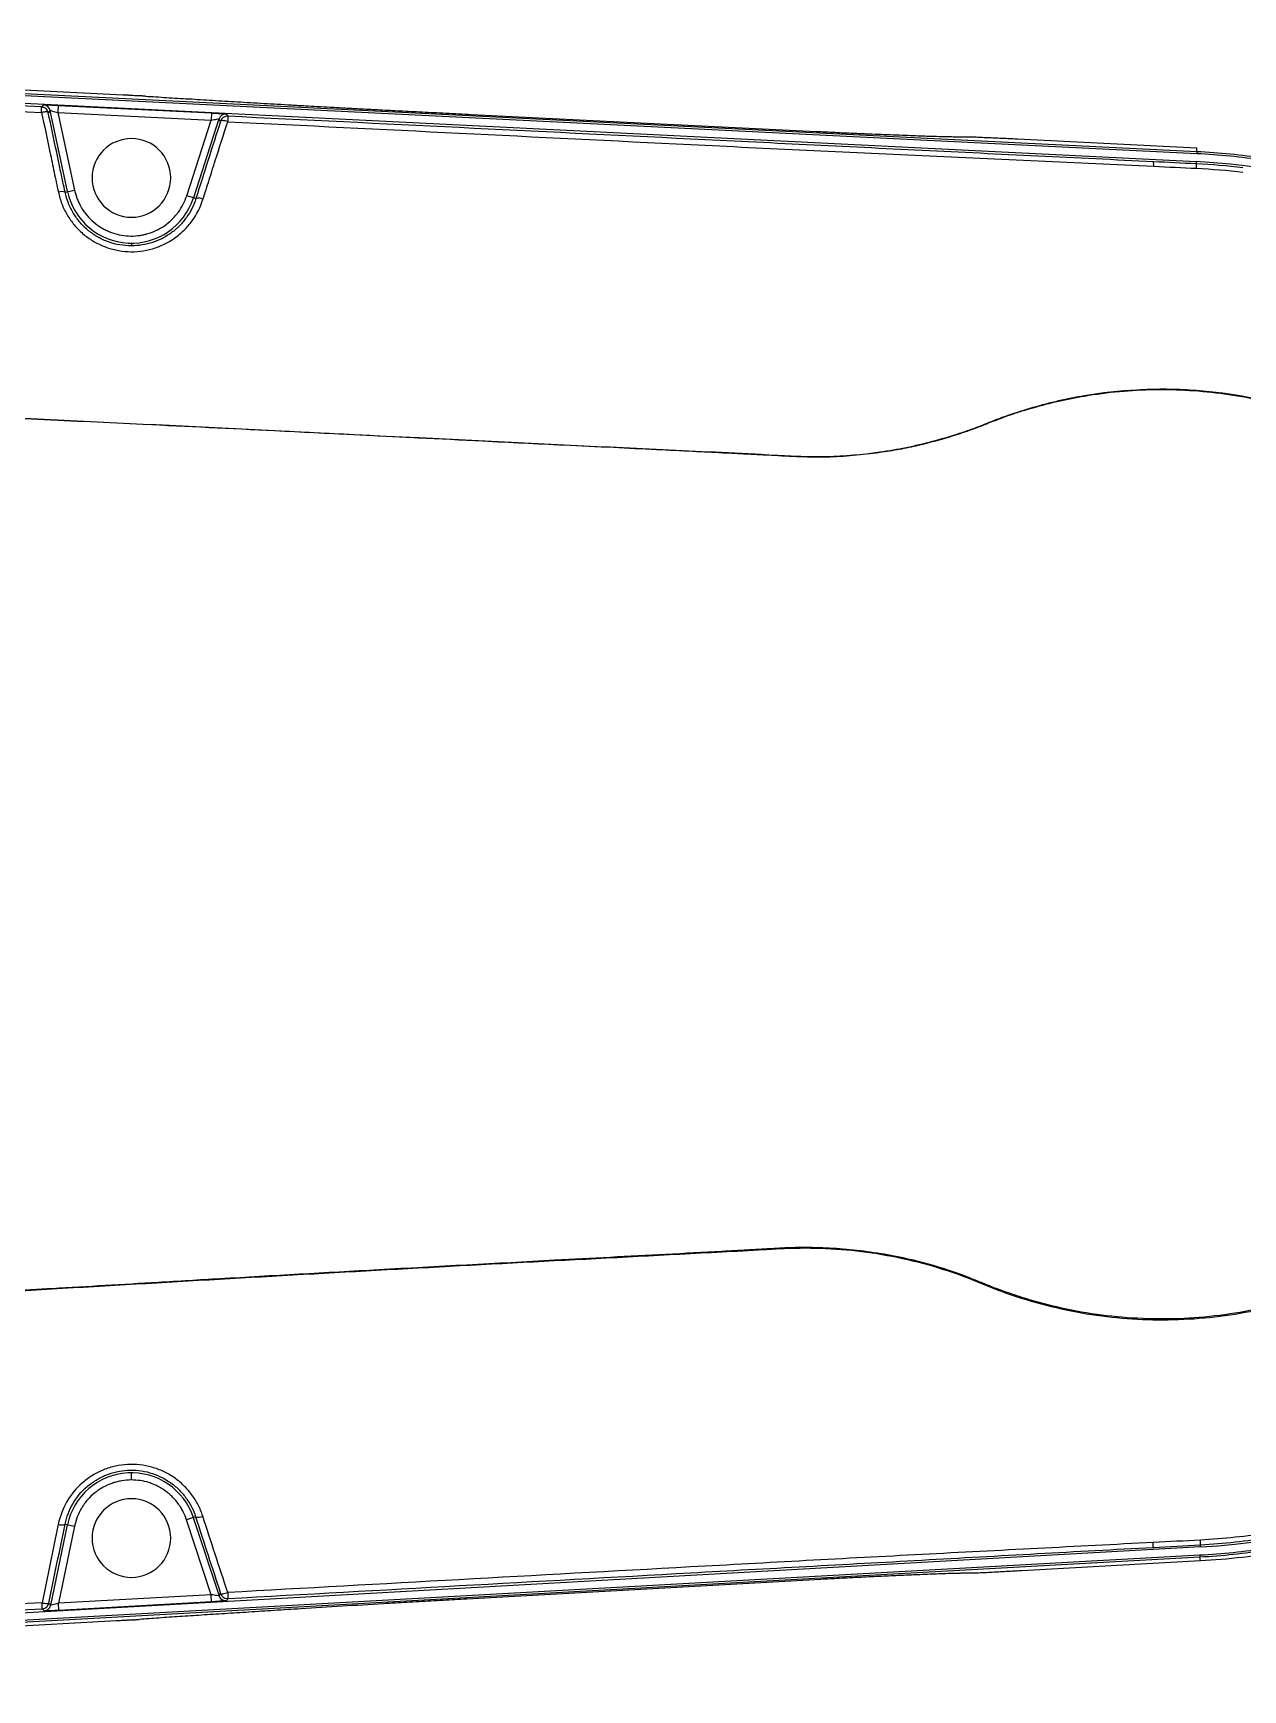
# Model space of a CAD drawing. Header units: millimetres. Extents: x -193 to 542, y 0 to 978.
# Drawn here: x 372.1 to 456.7, y 830.7 to 946.5 of the extents above; entities that cross this region are included whole.
import ezdxf

# ---------------------------------------------------------------- set-up
doc = ezdxf.new("R2010")
doc.units = ezdxf.units.MM

msp = doc.modelspace()

# ---------------------------------------------------------------- linework, layer by layer
at = {"color": 7, "linetype": 'Continuous', "lineweight": 25}
for p, q in [((291.04, 946.52), (378.41, 942.21)), ((453.45, 938.23), (291.16, 946.23)), ((453.45, 938.09), (291.16, 946.1)), ((291.79, 945.62), (453.41, 937.54)), ((372.72, 941.36), (372.85, 941.51)), ((372.85, 941.51), (372.85, 941.51)), ((372.99, 941.26), (372.98, 941.27)), ((373.31, 941.11), (373.18, 940.96)), ((374.53, 935.44), (373.31, 941.11)), ((373.88, 941.47), (373.85, 940.97)), ((373.85, 940.97), (375.02, 935.55)), ((373.85, 940.97), (384.56, 940.44)), ((373.88, 941.47), (384.58, 940.94)), ((384.58, 940.94), (384.56, 940.44)), ((385.61, 940.87), (385.72, 940.71)), ((402.74, 940.84), (426.87, 939.65)), ((382.86, 935.15), (384.56, 940.44)), ((385.11, 940.52), (383.33, 935)), ((385.22, 940.37), (385.11, 940.52)), ((440.92, 939.13), (453.45, 938.51)), ((453.45, 938.23), (453.45, 938.51)), ((453.41, 937.54), (453.41, 937.38)), ((374.36, 935.4), (375.02, 935.55)), ((383.5, 934.95), (382.86, 935.15)), ((378.99, 931.84), (378.99, 931.65)), ((378.99, 845.36), (378.99, 845.86)), ((373.35, 836.6), (374.53, 842.23)), ((374.36, 842.27), (375.02, 842.13)), ((383.48, 842.78), (382.85, 842.57)), ((384.57, 837.34), (382.85, 842.57)), ((383.32, 842.73), (385.12, 837.26)), ((375.02, 842.13), (373.89, 836.74)), ((291.16, 831.11), (453.67, 840.12)), ((291.17, 830.98), (453.67, 839.98)), ((453.71, 840.68), (291.8, 831.59)), ((453.7, 839.7), (453.67, 839.98)), ((453.71, 840.68), (453.7, 840.83)), ((453.7, 839.7), (441.23, 839.01)), ((427.18, 838.41), (402.44, 837.03)), ((373.08, 836.49), (373.09, 836.5)), ((373.22, 836.75), (373.35, 836.6)), ((384.57, 837.34), (373.89, 836.74)), ((373.92, 836.24), (373.89, 836.74)), ((384.6, 836.84), (373.92, 836.24)), ((384.6, 836.84), (384.57, 837.34)), ((385.12, 837.26), (385.23, 837.41)), ((385.63, 836.92), (385.62, 836.91)), ((385.73, 837.07), (385.63, 836.92)), ((385.68, 837.07), (385.73, 837.07)), ((377.96, 835.5), (291.05, 830.68)), ((372.89, 836.2), (372.76, 836.35))]:
    msp.add_line(p, q, dxfattribs=at)
at = {"color": 7, "linetype": 'Continuous', "lineweight": 25, "flags": 128}
for points in [[(372.82, 941.34), (372.8, 941.35), (372.72, 941.36)], [(373.19, 836.64), (373.2, 836.67), (373.22, 836.75)]]:
    msp.add_lwpolyline(points, dxfattribs=at)
at = {"color": 7, "linetype": 'Continuous', "lineweight": 25}
for centre, radius, start, end in [((372.82, 941.01), 0.5, 12.1518, 87.1221), ((372.82, 941.01), 0.5, 12.094, 87.0218), ((372.69, 940.86), 0.5, 12.1516, 53.4982), ((385.59, 940.37), 0.5, 87.1518, 162.1221), ((385.7, 940.21), 0.5, 87.1518, 162.1221), ((378.99, 936.4), 2.75, 90, 270), ((378.99, 936.4), 2.75, 270, 90), ((449.36, 937.32), 1.08, 354.2541, 11.0442), ((450.99, 889.1), 48.5, 273.2129, 87.1369), ((452.45, 937.17), 0.981, 354.0587, 12.2643), ((374.12, 934.76), 0.682, 70.0629, 110.4261), ((378.99, 936.4), 4.56, 192.1369, 342.1369), ((383.68, 934.29), 0.687, 63.0622, 105.5486), ((378.99, 841.3), 4.56, 18.2129, 168.2129), ((378.99, 841.3), 2.75, 90, 270), ((378.99, 841.3), 2.75, 270, 90), ((374.12, 842.93), 0.706, 250.1295, 289.1053), ((383.65, 843.47), 0.717, 256.3515, 296.9971), ((449.23, 840.86), 1.18, 349.8308, 6.1278), ((452.65, 841.04), 1.07, 348.6164, 6.3254), ((372.73, 836.85), 0.5, 273.2276, 314.4737), ((372.86, 836.7), 0.5, 273.2277, 348.1981), ((385.6, 837.41), 0.5, 198.2277, 273.1981), ((385.6, 837.41), 0.5, 198.17, 273.0978), ((385.7, 837.57), 0.5, 198.2279, 267.7799)]:
    msp.add_arc(centre, radius, start, end, dxfattribs=at)
for points in [[(307.8, 944.24), (329.43, 943.16), (351.07, 942.07), (372.71, 940.98)], [(372.72, 941.36), (351.08, 942.43), (329.44, 943.51), (307.81, 944.58)], [(373.31, 941.11), (373.31, 941.11), (373.31, 941.11), (373.31, 941.11)], [(453.41, 937.38), (452.41, 937.43), (451.42, 937.48), (450.42, 937.53)], [(450.44, 937.21), (451.43, 937.17), (452.43, 937.12), (453.42, 937.07)], [(456.67, 937.11), (455.59, 937.24), (454.5, 937.33), (453.41, 937.38)], [(453.45, 938.23), (453.45, 938.22), (453.45, 938.18), (453.45, 938.09)], [(453.42, 937.07), (454.51, 937.02), (455.59, 936.93), (456.67, 936.81)], [(373.88, 842.27), (373.51, 840.43), (373.13, 838.6), (372.75, 836.77)], [(373.22, 836.75), (373.6, 838.59), (373.98, 840.43), (374.36, 842.27)], [(383.48, 842.78), (384.06, 840.99), (384.64, 839.21), (385.23, 837.41)], [(385.72, 837.49), (385.14, 839.27), (384.56, 841.05), (383.98, 842.84)], [(453.71, 841.16), (452.61, 841.1), (451.51, 841.04), (450.41, 840.99)], [(450.4, 840.65), (451.5, 840.71), (452.6, 840.77), (453.7, 840.83)], [(453.67, 840.12), (453.67, 840.03), (453.67, 839.99), (453.67, 839.98)], [(372.75, 836.77), (351.1, 835.55), (329.45, 834.33), (307.8, 833.11)], [(385.12, 837.26), (385.12, 837.26), (385.12, 837.26), (385.12, 837.26)], [(307.81, 832.73), (329.46, 833.93), (351.11, 835.14), (372.76, 836.35)]]:
    msp.add_open_spline(points, degree=3, dxfattribs=at)
for points, knots in [([(378.41, 942.21), (378.45, 942.21), (378.54, 942.21), (378.66, 942.2), (378.77, 942.2), (378.86, 942.19), (378.93, 942.19), (379.05, 942.18), (379.2, 942.17), (379.38, 942.16), (379.48, 942.15), (379.53, 942.15)], [0, 0, 0, 0, 0.114314, 0.216177, 0.305589, 0.382549, 0.44706, 0.499125, 0.685771, 0.852581, 1, 1, 1, 1]), ([(379.98, 942.11), (379.94, 942.12), (379.86, 942.12), (379.74, 942.13), (379.63, 942.14), (379.56, 942.14), (379.53, 942.15)], [0, 0, 0, 0, 0.262217, 0.5150824, 0.7603647, 1, 1, 1, 1]), ([(379.98, 942.11), (380.22, 942.1), (380.71, 942.07), (381.46, 942.02), (382.22, 941.97), (383.01, 941.93), (383.83, 941.88), (384.67, 941.83), (385.53, 941.77), (386.41, 941.72), (387.32, 941.67), (388.25, 941.61), (389.21, 941.56), (390.18, 941.5), (391.11, 941.45), (392.01, 941.4), (392.93, 941.35), (393.97, 941.29), (395.13, 941.23), (396.41, 941.16), (397.82, 941.09), (399.35, 941.01), (401.01, 940.93), (402.15, 940.87), (402.74, 940.84)], [0, 0, 0, 0, 0.033022, 0.066941, 0.101757, 0.137471, 0.174082, 0.211592, 0.250001, 0.289309, 0.329516, 0.370623, 0.41263, 0.455538, 0.499345, 0.534026, 0.573944, 0.619098, 0.669489, 0.725118, 0.785983, 0.852085, 0.923424, 1, 1, 1, 1]), ([(372.71, 940.98), (372.72, 941.08), (372.72, 941.18), (372.72, 941.32), (372.72, 941.35), (372.72, 941.36)], [0, 0, 0, 0, 0.5, 0.5, 1, 1, 1, 1]), ([(372.99, 941.26), (372.97, 941.27), (372.92, 941.31), (372.82, 941.34), (372.75, 941.34), (372.71, 941.34)], [0, 0, 0, 0, 0.212248, 0.620625, 1, 1, 1, 1]), ([(373.18, 940.96), (373.18, 940.98), (373.17, 940.99), (373.12, 941.01), (373.08, 941.01), (372.99, 941.02), (372.94, 941.01), (372.83, 941), (372.77, 940.99), (372.71, 940.98)], [0, 0, 0, 0, 0.25, 0.25, 0.5, 0.5, 0.75, 0.75, 1, 1, 1, 1]), ([(372.71, 940.98), (372.91, 940.06), (373.1, 939.13), (373.4, 937.73), (373.49, 937.26), (373.69, 936.33), (373.79, 935.87), (373.89, 935.4)], [0, 0, 0, 0, 0.5, 0.5, 0.75, 0.75, 1, 1, 1, 1]), ([(372.85, 941.51), (372.85, 941.51), (372.87, 941.51), (372.9, 941.51), (372.92, 941.51), (372.93, 941.51), (373, 941.51), (373.08, 941.51), (373.22, 941.5), (373.3, 941.5), (373.4, 941.5), (373.45, 941.49), (373.48, 941.49), (373.5, 941.49), (373.63, 941.49), (373.75, 941.48), (373.88, 941.47)], [0, 0, 0, 0, 0.125, 0.1875, 0.1875, 0.25, 0.25, 0.5, 0.5, 0.625, 0.6875, 0.71875, 0.71875, 0.75, 0.75, 1, 1, 1, 1]), ([(374.36, 935.4), (374.26, 935.87), (374.16, 936.33), (373.96, 937.26), (373.87, 937.73), (373.57, 939.12), (373.38, 940.04), (373.18, 940.96)], [0, 0, 0, 0, 0.25, 0.25, 0.5, 0.5, 1, 1, 1, 1]), ([(373.31, 941.11), (373.32, 941.12), (373.38, 941.1), (373.58, 941.05), (373.72, 941.01), (373.85, 940.97)], [0, 0, 0, 0, 0.5, 0.5, 1, 1, 1, 1]), ([(384.58, 940.94), (384.65, 940.93), (384.74, 940.93), (384.84, 940.92), (384.9, 940.92), (384.93, 940.92), (385.09, 940.91), (385.21, 940.9), (385.36, 940.89), (385.42, 940.89), (385.48, 940.88), (385.51, 940.88), (385.52, 940.88), (385.53, 940.88), (385.59, 940.87), (385.61, 940.87), (385.61, 940.87)], [0, 0, 0, 0, 0.125, 0.1875, 0.1875, 0.25, 0.25, 0.5, 0.5, 0.625, 0.6875, 0.71875, 0.71875, 0.75, 0.75, 1, 1, 1, 1]), ([(450.42, 937.53), (447.73, 937.66), (445.04, 937.79), (439.65, 938.05), (436.95, 938.19), (428.87, 938.58), (423.48, 938.85), (407.3, 939.65), (396.51, 940.18), (385.72, 940.71)], [0, 0, 0, 0, 0.125, 0.125, 0.25, 0.25, 0.5, 0.5, 1, 1, 1, 1]), ([(385.72, 940.71), (385.72, 940.71), (385.73, 940.67), (385.72, 940.53), (385.72, 940.43), (385.72, 940.33)], [0, 0, 0, 0, 0.5, 0.5, 1, 1, 1, 1]), ([(385.22, 940.37), (384.94, 939.47), (384.65, 938.57), (384.07, 936.76), (383.79, 935.85), (383.5, 934.95)], [0, 0, 0, 0, 0.5, 0.5, 1, 1, 1, 1]), ([(383.99, 934.9), (384.14, 935.35), (384.28, 935.8), (384.57, 936.71), (384.71, 937.16), (385.14, 938.52), (385.43, 939.43), (385.72, 940.33)], [0, 0, 0, 0, 0.25, 0.25, 0.5, 0.5, 1, 1, 1, 1]), ([(384.56, 940.44), (384.7, 940.46), (384.85, 940.49), (385.05, 940.52), (385.11, 940.53), (385.11, 940.52)], [0, 0, 0, 0, 0.5, 0.5, 1, 1, 1, 1]), ([(385.72, 940.33), (385.66, 940.35), (385.6, 940.37), (385.49, 940.39), (385.43, 940.4), (385.33, 940.41), (385.29, 940.4), (385.24, 940.39), (385.23, 940.38), (385.22, 940.37)], [0, 0, 0, 0, 0.25, 0.25, 0.5, 0.5, 0.75, 0.75, 1, 1, 1, 1]), ([(385.72, 940.33), (396.51, 939.8), (407.3, 939.26), (423.48, 938.47), (428.87, 938.21), (436.96, 937.83), (439.66, 937.71), (445.05, 937.46), (447.74, 937.34), (450.44, 937.21)], [0, 0, 0, 0, 0.5, 0.5, 0.75, 0.75, 0.875, 0.875, 1, 1, 1, 1]), ([(426.87, 939.65), (427.01, 939.64), (427.29, 939.63), (427.72, 939.61), (428.18, 939.59), (428.66, 939.56), (429.17, 939.54), (429.87, 939.51), (430.97, 939.47), (432.16, 939.42), (433.23, 939.38), (433.94, 939.35), (434.56, 939.33), (435.16, 939.31), (435.74, 939.3), (436.22, 939.29), (436.53, 939.28), (436.72, 939.28), (436.89, 939.28), (437.04, 939.28), (437.15, 939.28), (437.21, 939.28), (437.24, 939.28)], [0, 0, 0, 0, 0.03622, 0.074599, 0.115123, 0.157775, 0.202535, 0.249378, 0.344354, 0.497712, 0.573285, 0.640223, 0.69863, 0.748623, 0.816451, 0.873803, 0.898989, 0.922382, 0.944065, 0.964141, 0.982733, 1, 1, 1, 1]), ([(437.24, 939.28), (437.25, 939.28), (437.27, 939.28), (437.3, 939.28), (437.34, 939.28), (437.39, 939.28), (437.45, 939.28), (437.52, 939.28), (437.63, 939.27), (437.8, 939.27), (438.09, 939.26), (438.49, 939.24), (438.95, 939.22), (439.45, 939.2), (439.89, 939.18), (440.39, 939.16), (440.72, 939.14), (440.92, 939.13)], [0, 0, 0, 0, 0.0141478, 0.0293746, 0.0458357, 0.0636525, 0.0829195, 0.1037099, 0.1260808, 0.1836603, 0.2513543, 0.3636346, 0.5011738, 0.6143339, 0.7504566, 0.8401236, 1, 1, 1, 1]), ([(453.67, 839.98), (455.24, 840.07), (456.79, 840.23), (459.86, 840.69), (461.38, 841), (464.39, 841.75), (465.88, 842.19), (468.08, 842.97), (468.81, 843.25), (470.27, 843.84), (470.99, 844.15), (474.53, 845.79), (477.2, 847.36), (480.98, 850.08), (482.2, 851.05), (483.97, 852.6), (484.55, 853.13), (485.67, 854.21), (486.22, 854.77), (488.89, 857.59), (490.79, 860.03), (492.89, 863.32), (493.29, 863.98), (494.07, 865.34), (494.44, 866.04), (495.51, 868.12), (496.15, 869.54), (497.86, 873.87), (498.73, 876.84), (499.46, 880.69), (499.59, 881.47), (499.81, 883.01), (499.9, 883.79), (500.11, 886.11), (500.25, 889.21), (500.1, 892.31), (499.87, 894.63), (499.78, 895.4), (499.56, 896.95), (499.42, 897.73), (498.68, 901.57), (497.79, 904.54), (496.06, 908.86), (495.42, 910.27), (494.34, 912.36), (493.96, 913.05), (493.18, 914.4), (492.77, 915.07), (490.66, 918.34), (488.75, 920.78), (486.07, 923.59), (485.52, 924.14), (484.39, 925.22), (483.81, 925.75), (482.03, 927.29), (480.8, 928.25), (477.01, 930.96), (474.33, 932.51), (470.78, 934.14), (470.06, 934.45), (468.61, 935.03), (467.88, 935.31), (465.67, 936.07), (464.18, 936.51), (461.17, 937.25), (459.65, 937.55), (456.57, 938), (455.02, 938.15), (453.45, 938.23)], [0, 0, 0, 0, 0.03125, 0.03125, 0.0625, 0.0625, 0.09375, 0.09375, 0.109375, 0.109375, 0.125, 0.125, 0.1875, 0.1875, 0.21875, 0.21875, 0.234375, 0.234375, 0.25, 0.25, 0.3125, 0.3125, 0.328125, 0.328125, 0.34375, 0.34375, 0.375, 0.375, 0.4375, 0.4375, 0.453125, 0.453125, 0.46875, 0.46875, 0.5, 0.53125, 0.53125, 0.546875, 0.546875, 0.5625, 0.5625, 0.625, 0.625, 0.65625, 0.65625, 0.671875, 0.671875, 0.6875, 0.6875, 0.75, 0.75, 0.765625, 0.765625, 0.78125, 0.78125, 0.8125, 0.8125, 0.875, 0.875, 0.890625, 0.890625, 0.90625, 0.90625, 0.9375, 0.9375, 0.96875, 0.96875, 1, 1, 1, 1]), ([(453.67, 840.12), (455.23, 840.2), (456.78, 840.36), (459.84, 840.82), (461.35, 841.13), (464.35, 841.87), (465.84, 842.32), (468.04, 843.09), (468.76, 843.37), (470.21, 843.96), (470.93, 844.27), (474.46, 845.91), (477.13, 847.47), (480.9, 850.18), (482.12, 851.15), (483.88, 852.7), (484.46, 853.23), (485.58, 854.31), (486.13, 854.86), (488.79, 857.68), (490.69, 860.11), (492.77, 863.39), (493.18, 864.05), (493.95, 865.41), (494.33, 866.1), (495.39, 868.18), (496.03, 869.59), (497.74, 873.91), (498.6, 876.88), (499.33, 880.71), (499.46, 881.49), (499.68, 883.03), (499.77, 883.8), (499.98, 886.12), (500.12, 889.21), (499.97, 892.3), (499.74, 894.62), (499.65, 895.39), (499.42, 896.93), (499.29, 897.71), (498.55, 901.54), (497.67, 904.5), (495.94, 908.81), (495.3, 910.22), (494.22, 912.3), (493.85, 912.98), (493.06, 914.34), (492.66, 915), (490.56, 918.27), (488.65, 920.69), (485.97, 923.5), (485.42, 924.05), (484.3, 925.12), (483.72, 925.65), (481.95, 927.19), (480.72, 928.15), (476.94, 930.84), (474.27, 932.39), (470.73, 934.02), (470.01, 934.32), (468.56, 934.91), (467.83, 935.18), (465.63, 935.95), (464.14, 936.39), (461.14, 937.12), (459.62, 937.41), (456.56, 937.86), (455.01, 938.02), (453.45, 938.09)], [0, 0, 0, 0, 0.03125, 0.03125, 0.0625, 0.0625, 0.09375, 0.09375, 0.109375, 0.109375, 0.125, 0.125, 0.1875, 0.1875, 0.21875, 0.21875, 0.234375, 0.234375, 0.25, 0.25, 0.3125, 0.3125, 0.328125, 0.328125, 0.34375, 0.34375, 0.375, 0.375, 0.4375, 0.4375, 0.453125, 0.453125, 0.46875, 0.46875, 0.5, 0.53125, 0.53125, 0.546875, 0.546875, 0.5625, 0.5625, 0.625, 0.625, 0.65625, 0.65625, 0.671875, 0.671875, 0.6875, 0.6875, 0.75, 0.75, 0.765625, 0.765625, 0.78125, 0.78125, 0.8125, 0.8125, 0.875, 0.875, 0.890625, 0.890625, 0.90625, 0.90625, 0.9375, 0.9375, 0.96875, 0.96875, 1, 1, 1, 1]), ([(373.89, 935.4), (373.95, 935.12), (374.03, 934.85), (374.23, 934.32), (374.36, 934.06), (374.65, 933.57), (374.82, 933.33), (375.18, 932.89), (375.39, 932.69), (375.82, 932.31), (376.06, 932.14), (376.55, 931.85), (376.81, 931.72), (377.35, 931.5), (377.62, 931.42), (378.18, 931.3), (378.48, 931.26), (379.05, 931.23), (379.34, 931.24), (379.91, 931.31), (380.2, 931.37), (380.75, 931.53), (381.02, 931.64), (381.53, 931.89), (381.78, 932.03), (382.25, 932.36), (382.47, 932.55), (382.87, 932.94), (383.06, 933.16), (383.57, 933.85), (383.82, 934.36), (383.99, 934.9)], [0, 0, 0, 0, 0.0625, 0.0625, 0.125, 0.125, 0.1875, 0.1875, 0.25, 0.25, 0.3125, 0.3125, 0.375, 0.375, 0.4375, 0.4375, 0.5, 0.5, 0.5625, 0.5625, 0.625, 0.625, 0.6875, 0.6875, 0.75, 0.75, 0.8125, 0.8125, 0.875, 0.875, 1, 1, 1, 1]), ([(378.99, 931.65), (378.72, 931.65), (378.45, 931.67), (377.91, 931.76), (377.65, 931.83), (377.15, 932.01), (376.9, 932.13), (376.43, 932.39), (376.21, 932.54), (375.79, 932.88), (375.59, 933.07), (375.24, 933.48), (375.08, 933.69), (374.81, 934.15), (374.69, 934.39), (374.49, 934.89), (374.41, 935.14), (374.36, 935.4)], [0, 0, 0, 0, 0.125, 0.125, 0.25, 0.25, 0.375, 0.375, 0.5, 0.5, 0.625, 0.625, 0.75, 0.75, 0.875, 0.875, 1, 1, 1, 1]), ([(375.02, 935.55), (375.07, 935.33), (375.16, 935.02), (375.31, 934.68), (375.39, 934.51), (375.43, 934.44), (375.46, 934.39), (375.47, 934.37), (375.72, 933.95), (376.01, 933.6), (376.54, 933.16), (376.81, 932.96), (377.16, 932.77), (377.34, 932.69), (377.42, 932.65), (377.48, 932.63), (377.5, 932.62), (377.94, 932.45), (378.35, 932.37), (379.01, 932.33), (379.33, 932.34), (379.7, 932.4), (379.88, 932.44), (379.96, 932.46), (380.02, 932.47), (380.04, 932.48), (380.51, 932.61), (380.92, 932.8), (381.49, 933.19), (381.75, 933.41), (382.02, 933.7), (382.15, 933.85), (382.2, 933.92), (382.24, 933.96), (382.26, 933.99), (382.53, 934.36), (382.72, 934.74), (382.86, 935.15)], [0, 0, 0, 0, 0.0625, 0.09375, 0.109375, 0.117188, 0.117188, 0.125, 0.125, 0.25, 0.25, 0.3125, 0.34375, 0.359375, 0.367188, 0.367188, 0.375, 0.375, 0.5, 0.5, 0.5625, 0.59375, 0.609375, 0.617188, 0.617188, 0.625, 0.625, 0.75, 0.75, 0.8125, 0.84375, 0.859375, 0.867188, 0.867188, 0.875, 0.875, 1, 1, 1, 1]), ([(383.5, 934.95), (383.35, 934.47), (383.13, 934.04), (382.69, 933.43), (382.53, 933.24), (382.19, 932.88), (382, 932.72), (381.6, 932.43), (381.38, 932.29), (380.94, 932.06), (380.71, 931.97), (380.24, 931.81), (379.99, 931.75), (379.49, 931.67), (379.24, 931.65), (378.99, 931.65)], [0, 0, 0, 0, 0.25, 0.25, 0.375, 0.375, 0.5, 0.5, 0.625, 0.625, 0.75, 0.75, 0.875, 0.875, 1, 1, 1, 1]), ([(474.57, 866.67), (475.42, 867.56), (476.22, 868.5), (477.7, 870.46), (478.38, 871.48), (479.32, 873.07), (479.62, 873.61), (480.2, 874.72), (480.46, 875.28), (481.22, 876.97), (481.65, 878.12), (482.39, 880.46), (482.7, 881.65), (483.06, 883.47), (483.16, 884.08), (483.32, 885.31), (483.39, 885.93), (483.53, 887.78), (483.56, 889), (483.47, 891.46), (483.37, 892.68), (483.09, 894.52), (482.98, 895.13), (482.73, 896.35), (482.58, 896.95), (482.1, 898.73), (481.71, 899.9), (480.81, 902.18), (480.3, 903.3), (479.42, 904.94), (479.12, 905.48), (478.47, 906.54), (478.13, 907.05), (477.09, 908.58), (476.33, 909.54), (474.72, 911.39), (473.86, 912.27), (472.5, 913.52), (472.03, 913.92), (471.07, 914.71), (470.58, 915.08), (469.08, 916.16), (468.05, 916.82), (465.91, 918.03), (464.81, 918.57), (463.11, 919.29), (462.53, 919.52), (461.37, 919.94), (460.78, 920.13), (459.01, 920.65), (457.82, 920.92), (455.41, 921.34), (454.19, 921.49), (452.35, 921.6), (451.72, 921.62), (450.49, 921.62), (449.87, 921.6), (448.03, 921.5), (446.81, 921.37), (444.39, 920.96), (443.19, 920.68), (441.41, 920.17), (440.82, 919.99), (439.94, 919.68), (439.64, 919.57), (439.06, 919.35), (438.78, 919.23), (438.2, 919), (437.91, 918.89), (437.32, 918.68), (437.03, 918.58), (436.15, 918.29), (435.55, 918.12), (434.36, 917.8), (433.75, 917.66), (432.53, 917.41), (431.92, 917.3), (430.07, 917.04), (428.84, 916.93), (427, 916.88), (426.38, 916.89), (425.16, 916.93), (424.55, 916.96), (422.71, 917.07), (421.48, 917.13), (419.03, 917.25), (417.81, 917.31), (414.13, 917.48), (411.68, 917.6), (404.32, 917.95), (399.42, 918.2), (389.61, 918.69), (384.71, 918.93), (374.9, 919.41), (370, 919.66), (360.19, 920.14), (355.29, 920.37), (345.48, 920.84), (340.58, 921.08), (330.77, 921.58), (325.87, 921.84), (316.06, 922.36), (311.16, 922.62), (303.81, 923), (301.36, 923.12), (296.46, 923.38), (294.01, 923.5), (291.56, 923.62)], [0, 0, 0, 0, 0.015625, 0.015625, 0.03125, 0.03125, 0.039062, 0.039062, 0.046875, 0.046875, 0.0625, 0.0625, 0.078125, 0.078125, 0.085937, 0.085937, 0.09375, 0.09375, 0.109375, 0.109375, 0.125, 0.125, 0.132812, 0.132812, 0.140625, 0.140625, 0.15625, 0.15625, 0.171875, 0.171875, 0.179687, 0.179687, 0.1875, 0.1875, 0.203125, 0.203125, 0.21875, 0.21875, 0.226562, 0.226562, 0.234375, 0.234375, 0.25, 0.25, 0.265625, 0.265625, 0.273437, 0.273437, 0.28125, 0.28125, 0.296875, 0.296875, 0.3125, 0.3125, 0.320312, 0.320312, 0.328125, 0.328125, 0.34375, 0.34375, 0.359375, 0.359375, 0.367187, 0.367187, 0.371094, 0.371094, 0.375, 0.375, 0.378906, 0.378906, 0.382812, 0.382812, 0.390625, 0.390625, 0.398437, 0.398437, 0.40625, 0.40625, 0.421875, 0.421875, 0.429687, 0.429687, 0.4375, 0.4375, 0.453125, 0.453125, 0.46875, 0.46875, 0.5, 0.5, 0.5625, 0.5625, 0.625, 0.625, 0.6875, 0.6875, 0.75, 0.75, 0.8125, 0.8125, 0.875, 0.875, 0.9375, 0.9375, 0.96875, 0.96875, 1, 1, 1, 1]), ([(474.51, 866.73), (474.64, 866.87), (474.9, 867.15), (475.28, 867.57), (475.65, 868), (476.01, 868.43), (476.37, 868.87), (476.72, 869.32), (477.06, 869.77), (477.39, 870.23), (477.72, 870.69), (478.04, 871.16), (478.35, 871.64), (478.65, 872.13), (479.48, 873.51), (480.7, 875.87), (482.01, 879.33), (482.92, 882.92), (483.42, 886.58), (483.5, 890.27), (483.16, 893.94), (482.4, 897.55), (481.24, 901.06), (479.69, 904.43), (477.76, 907.58), (475.5, 910.49), (472.93, 913.13), (470.07, 915.46), (466.62, 917.67), (462.54, 919.59), (457.82, 920.99), (453.77, 921.53), (450.49, 921.61), (448.03, 921.48), (445.8, 921.18), (443.78, 920.79), (442.29, 920.4), (441.11, 920.05), (440.28, 919.78), (439.41, 919.45), (438.62, 919.14), (437.86, 918.85), (437.22, 918.62), (436.58, 918.41), (435.94, 918.21), (435.29, 918.02), (434.64, 917.85), (433.98, 917.69), (433.31, 917.54), (432.65, 917.41), (431.97, 917.3), (430.91, 917.13), (429.45, 916.97), (427.69, 916.86), (425.85, 916.88), (424.37, 916.96), (423.03, 917.03), (421.83, 917.09), (420.18, 917.17), (418.08, 917.28), (415.53, 917.4), (412.53, 917.55), (408.48, 917.74), (402.43, 918.04), (395.7, 918.38), (387.79, 918.77), (380.43, 919.13), (372.46, 919.51), (365.89, 919.85), (358.53, 920.21), (351.64, 920.53), (344.12, 920.89), (337.23, 921.24), (329.41, 921.64), (320.09, 922.12), (310.1, 922.64), (300.3, 923.15), (294.29, 923.45), (291.56, 923.59)], [0, 0, 0, 0, 0.002411, 0.004819, 0.007226, 0.009631, 0.012036, 0.014441, 0.016847, 0.019255, 0.021665, 0.024079, 0.026496, 0.028918, 0.031346, 0.046984, 0.062637, 0.078317, 0.093938, 0.109558, 0.125111, 0.140645, 0.156393, 0.172038, 0.187704, 0.203277, 0.218878, 0.23449, 0.250165, 0.271063, 0.291718, 0.312612, 0.32301, 0.333421, 0.343905, 0.351731, 0.359557, 0.36351, 0.367443, 0.370613, 0.375348, 0.378209, 0.38107, 0.38393, 0.386791, 0.389655, 0.392523, 0.395397, 0.398276, 0.401164, 0.40406, 0.406967, 0.414871, 0.422679, 0.429461, 0.438282, 0.441478, 0.44658, 0.453589, 0.462505, 0.473328, 0.486057, 0.500694, 0.524855, 0.563107, 0.586491, 0.625522, 0.656734, 0.687935, 0.709263, 0.750348, 0.775661, 0.804905, 0.838076, 0.875174, 0.923572, 0.965179, 1, 1, 1, 1]), ([(500.08, 882.95), (499.63, 879.34), (498.78, 875.81), (496.4, 869.14), (494.87, 865.99), (491.32, 860.25), (489.31, 857.64), (485, 853.03), (482.71, 851.02), (478.04, 847.57), (475.65, 846.13), (470.93, 843.75), (468.6, 842.8), (464.06, 841.32), (461.86, 840.79), (457.64, 840.03), (455.62, 839.8), (453.7, 839.7)], [0, 0, 0, 0, 0.125, 0.125, 0.25, 0.25, 0.375, 0.375, 0.5, 0.5, 0.625, 0.625, 0.75, 0.75, 0.875, 0.875, 1, 1, 1, 1]), ([(291.56, 854.12), (293.34, 854.22), (297.73, 854.47), (305.53, 854.91), (315.95, 855.5), (327.17, 856.13), (339.51, 856.82), (350.71, 857.45), (360.43, 858), (367.6, 858.41), (373.96, 858.79), (379.83, 859.13), (387.44, 859.58), (396.68, 860.1), (407.07, 860.66), (415.06, 861.09), (419.55, 861.32), (421.83, 861.45), (423.13, 861.52), (424, 861.57), (424.73, 861.61), (425.38, 861.63), (426.5, 861.64), (428.03, 861.59), (429.94, 861.42), (432.17, 861.09), (434.68, 860.51), (436.71, 859.85), (438.06, 859.31), (438.65, 859.07), (439.22, 858.84), (439.68, 858.67), (440.46, 858.39), (441.55, 858.03), (443.4, 857.51), (445.74, 857.02), (448.6, 856.69), (451.47, 856.6), (454.34, 856.77), (457.17, 857.19), (459.96, 857.87), (462.69, 858.78), (465.32, 859.93), (467.83, 861.31), (469.68, 862.55), (470.96, 863.51), (471.71, 864.11), (472.44, 864.74), (473.15, 865.38), (473.84, 866.04), (474.28, 866.5), (474.51, 866.73)], [0, 0, 0, 0, 0.028732, 0.070577, 0.125542, 0.196415, 0.251084, 0.324148, 0.376626, 0.407614, 0.439397, 0.479035, 0.502169, 0.561849, 0.627715, 0.669477, 0.690489, 0.699989, 0.706186, 0.711429, 0.714034, 0.71794, 0.721835, 0.732168, 0.74245, 0.752715, 0.76836, 0.783824, 0.786999, 0.791761, 0.794164, 0.796796, 0.799659, 0.807458, 0.815253, 0.830598, 0.845979, 0.861431, 0.87683, 0.892123, 0.907526, 0.923035, 0.938387, 0.953704, 0.969064, 0.974254, 0.979425, 0.984581, 0.989725, 0.994864, 1, 1, 1, 1]), ([(291.56, 854.09), (293.51, 854.2), (295.46, 854.31), (299.36, 854.53), (301.3, 854.64), (307.15, 854.97), (311.05, 855.19), (322.75, 855.85), (330.55, 856.29), (346.15, 857.16), (353.95, 857.59), (365.65, 858.26), (369.55, 858.49), (377.35, 858.95), (381.25, 859.18), (389.05, 859.63), (392.95, 859.85), (400.75, 860.28), (404.65, 860.49), (412.45, 860.9), (416.35, 861.1), (421.23, 861.36), (422.2, 861.42), (423.66, 861.5), (424.15, 861.53), (425.12, 861.57), (425.61, 861.58), (428.02, 861.58), (429.93, 861.41), (433.7, 860.72), (435.56, 860.21), (437.62, 859.42), (437.84, 859.33), (438.3, 859.14), (438.53, 859.05), (439.22, 858.77), (439.68, 858.59), (441.06, 858.1), (441.99, 857.82), (444.79, 857.1), (446.68, 856.79), (449.54, 856.58), (450.5, 856.55), (452.42, 856.58), (453.39, 856.63), (456.26, 856.93), (458.14, 857.29), (460.89, 858.08), (461.8, 858.39), (463.6, 859.08), (464.49, 859.47), (467.07, 860.74), (468.7, 861.73), (471.02, 863.43), (471.76, 864.03), (473.22, 865.3), (473.92, 865.97), (474.57, 866.67)], [0, 0, 0, 0, 0.03125, 0.03125, 0.0625, 0.0625, 0.125, 0.125, 0.25, 0.25, 0.375, 0.375, 0.4375, 0.4375, 0.5, 0.5, 0.5625, 0.5625, 0.625, 0.625, 0.6875, 0.6875, 0.703125, 0.703125, 0.710937, 0.710937, 0.71875, 0.71875, 0.75, 0.75, 0.78125, 0.78125, 0.785156, 0.785156, 0.789062, 0.789062, 0.796875, 0.796875, 0.8125, 0.8125, 0.84375, 0.84375, 0.859375, 0.859375, 0.875, 0.875, 0.90625, 0.90625, 0.921875, 0.921875, 0.9375, 0.9375, 0.96875, 0.96875, 0.984375, 0.984375, 1, 1, 1, 1]), ([(383.98, 842.84), (383.89, 843.11), (383.78, 843.37), (383.52, 843.87), (383.37, 844.11), (383.03, 844.57), (382.84, 844.78), (382.44, 845.18), (382.21, 845.36), (381.74, 845.69), (381.5, 845.83), (380.98, 846.07), (380.71, 846.17), (380.15, 846.33), (379.87, 846.39), (379.3, 846.45), (379.01, 846.46), (378.43, 846.43), (378.15, 846.39), (377.59, 846.26), (377.31, 846.18), (376.77, 845.96), (376.52, 845.83), (376.03, 845.53), (375.8, 845.36), (375.14, 844.79), (374.78, 844.35), (374.2, 843.36), (374, 842.83), (373.88, 842.27)], [0, 0, 0, 0, 0.0625, 0.0625, 0.125, 0.125, 0.1875, 0.1875, 0.25, 0.25, 0.3125, 0.3125, 0.375, 0.375, 0.4375, 0.4375, 0.5, 0.5, 0.5625, 0.5625, 0.625, 0.625, 0.6875, 0.6875, 0.75, 0.75, 0.875, 0.875, 1, 1, 1, 1]), ([(374.36, 842.27), (374.46, 842.77), (374.64, 843.25), (375.16, 844.15), (375.49, 844.55), (376.08, 845.06), (376.3, 845.21), (376.74, 845.48), (376.97, 845.6), (377.45, 845.8), (377.71, 845.88), (378.21, 845.99), (378.47, 846.02), (378.99, 846.05), (379.26, 846.05), (379.77, 845.99), (380.03, 845.94), (380.53, 845.8), (380.77, 845.7), (381.24, 845.48), (381.46, 845.35), (381.89, 845.06), (382.09, 844.9), (382.46, 844.54), (382.63, 844.35), (382.93, 843.93), (383.07, 843.71), (383.31, 843.26), (383.4, 843.02), (383.48, 842.78)], [0, 0, 0, 0, 0.125, 0.125, 0.25, 0.25, 0.3125, 0.3125, 0.375, 0.375, 0.4375, 0.4375, 0.5, 0.5, 0.5625, 0.5625, 0.625, 0.625, 0.6875, 0.6875, 0.75, 0.75, 0.8125, 0.8125, 0.875, 0.875, 0.9375, 0.9375, 1, 1, 1, 1]), ([(378.99, 845.36), (378.76, 845.36), (378.43, 845.33), (378.04, 845.25), (377.85, 845.2), (377.77, 845.17), (377.72, 845.16), (377.69, 845.15), (377.44, 845.06), (377.12, 844.92), (376.82, 844.73), (376.62, 844.6), (376.53, 844.53), (376.25, 844.3), (375.99, 844.06), (375.73, 843.73), (375.62, 843.56), (375.57, 843.49), (375.54, 843.43), (375.52, 843.41), (375.27, 842.99), (375.11, 842.57), (375.02, 842.13)], [0, 0, 0, 0, 0.125, 0.1875, 0.21875, 0.234375, 0.234375, 0.25, 0.25, 0.375, 0.4375, 0.4375, 0.5, 0.5, 0.625, 0.6875, 0.71875, 0.734375, 0.734375, 0.75, 0.75, 1, 1, 1, 1]), ([(382.85, 842.57), (382.78, 842.77), (382.67, 843.05), (382.49, 843.37), (382.39, 843.52), (382.35, 843.58), (382.32, 843.62), (382.31, 843.64), (382.16, 843.85), (381.95, 844.09), (381.72, 844.31), (381.55, 844.45), (381.47, 844.52), (381.2, 844.72), (380.92, 844.89), (380.57, 845.04), (380.42, 845.1), (380.32, 845.14), (380.27, 845.16), (379.82, 845.3), (379.41, 845.36), (378.99, 845.36)], [0, 0, 0, 0, 0.125, 0.1875, 0.21875, 0.234375, 0.234375, 0.25, 0.25, 0.375, 0.4375, 0.4375, 0.5, 0.5, 0.625, 0.6875, 0.71875, 0.71875, 0.75, 0.75, 1, 1, 1, 1]), ([(453.7, 840.83), (455.33, 840.92), (456.94, 841.09), (460.14, 841.6), (461.73, 841.93), (463.31, 842.34)], [0, 0, 0, 0, 0.5, 0.5, 1, 1, 1, 1]), ([(463.27, 842.64), (461.7, 842.23), (460.12, 841.91), (456.94, 841.41), (455.33, 841.25), (453.71, 841.16)], [0, 0, 0, 0, 0.5, 0.5, 1, 1, 1, 1]), ([(450.41, 840.99), (447.71, 840.85), (445.02, 840.71), (439.63, 840.43), (436.94, 840.29), (428.85, 839.87), (423.46, 839.57), (407.29, 838.69), (396.51, 838.09), (385.72, 837.49)], [0, 0, 0, 0, 0.125, 0.125, 0.25, 0.25, 0.5, 0.5, 1, 1, 1, 1]), ([(385.73, 837.07), (396.52, 837.67), (407.3, 838.27), (423.46, 839.17), (428.85, 839.46), (436.93, 839.91), (439.63, 840.06), (445.01, 840.36), (447.7, 840.5), (450.4, 840.65)], [0, 0, 0, 0, 0.5, 0.5, 0.75, 0.75, 0.875, 0.875, 1, 1, 1, 1]), ([(437.55, 838.84), (437.53, 838.84), (437.49, 838.84), (437.42, 838.84), (437.34, 838.84), (437.25, 838.84), (437.15, 838.84), (437.03, 838.84), (436.91, 838.83), (436.77, 838.83), (436.5, 838.82), (436.05, 838.81), (435.44, 838.79), (434.78, 838.77), (434.14, 838.74), (433.46, 838.71), (432.79, 838.68), (432.08, 838.65), (431.4, 838.62), (430.7, 838.59), (429.97, 838.55), (429.23, 838.51), (428.5, 838.48), (427.82, 838.44), (427.39, 838.42), (427.18, 838.41)], [0, 0, 0, 0, 0.011355, 0.023272, 0.035801, 0.048988, 0.06287, 0.077481, 0.09285, 0.109002, 0.125958, 0.183471, 0.251568, 0.309273, 0.376208, 0.432193, 0.500429, 0.562523, 0.625066, 0.686974, 0.750167, 0.81979, 0.884682, 0.944771, 1, 1, 1, 1]), ([(441.23, 839.01), (441.08, 839), (440.82, 838.99), (440.5, 838.97), (440.15, 838.95), (439.75, 838.93), (439.26, 838.9), (438.79, 838.88), (438.39, 838.86), (438.1, 838.85), (437.91, 838.84), (437.77, 838.84), (437.67, 838.84), (437.6, 838.84), (437.56, 838.84), (437.55, 838.84)], [0, 0, 0, 0, 0.114336, 0.197708, 0.249733, 0.386066, 0.499443, 0.637227, 0.749699, 0.817147, 0.874583, 0.912474, 0.945698, 0.974663, 1, 1, 1, 1]), ([(372.76, 836.35), (372.76, 836.35), (372.76, 836.39), (372.76, 836.55), (372.75, 836.66), (372.75, 836.77)], [0, 0, 0, 0, 0.5, 0.5, 1, 1, 1, 1]), ([(372.75, 836.77), (372.8, 836.75), (372.86, 836.74), (372.98, 836.73), (373.03, 836.72), (373.12, 836.72), (373.16, 836.72), (373.21, 836.73), (373.22, 836.74), (373.22, 836.75)], [0, 0, 0, 0, 0.25, 0.25, 0.5, 0.5, 0.75, 0.75, 1, 1, 1, 1]), ([(373.08, 836.5), (373.1, 836.51), (373.14, 836.55), (373.19, 836.65), (373.2, 836.73), (373.2, 836.77)], [0, 0, 0, 0, 0.193284, 0.600942, 1, 1, 1, 1]), ([(373.89, 836.74), (373.75, 836.7), (373.61, 836.66), (373.41, 836.61), (373.35, 836.59), (373.35, 836.6)], [0, 0, 0, 0, 0.5, 0.5, 1, 1, 1, 1]), ([(402.44, 837.03), (402.16, 837.02), (401.61, 836.99), (400.77, 836.94), (399.94, 836.89), (399.11, 836.85), (398.27, 836.8), (397.44, 836.75), (395.92, 836.66), (393.71, 836.53), (391.17, 836.37), (389, 836.24), (387.22, 836.12), (385.53, 836.01), (383.91, 835.91), (382.38, 835.81), (380.93, 835.71), (380, 835.64), (379.54, 835.61)], [0, 0, 0, 0, 0.035682, 0.07137, 0.107064, 0.142765, 0.178472, 0.214186, 0.249906, 0.374718, 0.499425, 0.580299, 0.658048, 0.732675, 0.804181, 0.872569, 0.937841, 1, 1, 1, 1]), ([(385.12, 837.26), (385.11, 837.25), (385.05, 837.26), (384.85, 837.29), (384.71, 837.31), (384.57, 837.34)], [0, 0, 0, 0, 0.5, 0.5, 1, 1, 1, 1]), ([(385.62, 836.91), (385.62, 836.91), (385.61, 836.91), (385.58, 836.91), (385.56, 836.91), (385.55, 836.9), (385.48, 836.9), (385.4, 836.89), (385.25, 836.88), (385.17, 836.88), (385.07, 836.87), (385.03, 836.87), (384.99, 836.86), (384.98, 836.86), (384.85, 836.85), (384.72, 836.85), (384.6, 836.84)], [0, 0, 0, 0, 0.125, 0.1875, 0.1875, 0.25, 0.25, 0.5, 0.5, 0.625, 0.6875, 0.71875, 0.71875, 0.75, 0.75, 1, 1, 1, 1]), ([(385.23, 837.41), (385.23, 837.41), (385.25, 837.4), (385.3, 837.4), (385.34, 837.4), (385.43, 837.41), (385.49, 837.43), (385.61, 837.45), (385.67, 837.47), (385.72, 837.49)], [0, 0, 0, 0, 0.25, 0.25, 0.5, 0.5, 0.75, 0.75, 1, 1, 1, 1]), ([(385.72, 837.49), (385.73, 837.38), (385.73, 837.27), (385.74, 837.11), (385.73, 837.07), (385.73, 837.07)], [0, 0, 0, 0, 0.5, 0.5, 1, 1, 1, 1]), ([(373.92, 836.24), (373.85, 836.24), (373.76, 836.23), (373.67, 836.23), (373.6, 836.22), (373.58, 836.22), (373.41, 836.21), (373.3, 836.21), (373.15, 836.2), (373.08, 836.2), (373.02, 836.2), (372.99, 836.2), (372.98, 836.2), (372.97, 836.2), (372.92, 836.2), (372.89, 836.2), (372.89, 836.2)], [0, 0, 0, 0, 0.125, 0.1875, 0.1875, 0.25, 0.25, 0.5, 0.5, 0.625, 0.6875, 0.71875, 0.71875, 0.75, 0.75, 1, 1, 1, 1]), ([(379.08, 835.58), (379.06, 835.57), (379, 835.57), (378.9, 835.56), (378.8, 835.55), (378.68, 835.55), (378.52, 835.54), (378.28, 835.52), (378.08, 835.51), (377.96, 835.5)], [0, 0, 0, 0, 0.086134, 0.179238, 0.279432, 0.386812, 0.501455, 0.694786, 1, 1, 1, 1]), ([(379.08, 835.58), (379.11, 835.58), (379.16, 835.58), (379.25, 835.59), (379.34, 835.6), (379.44, 835.6), (379.51, 835.61), (379.54, 835.61)], [0, 0, 0, 0, 0.191174, 0.385786, 0.584844, 0.789291, 1, 1, 1, 1])]:
    msp.add_open_spline(points, degree=3, knots=knots, dxfattribs=at)

doc.saveas('drawing.dxf')
